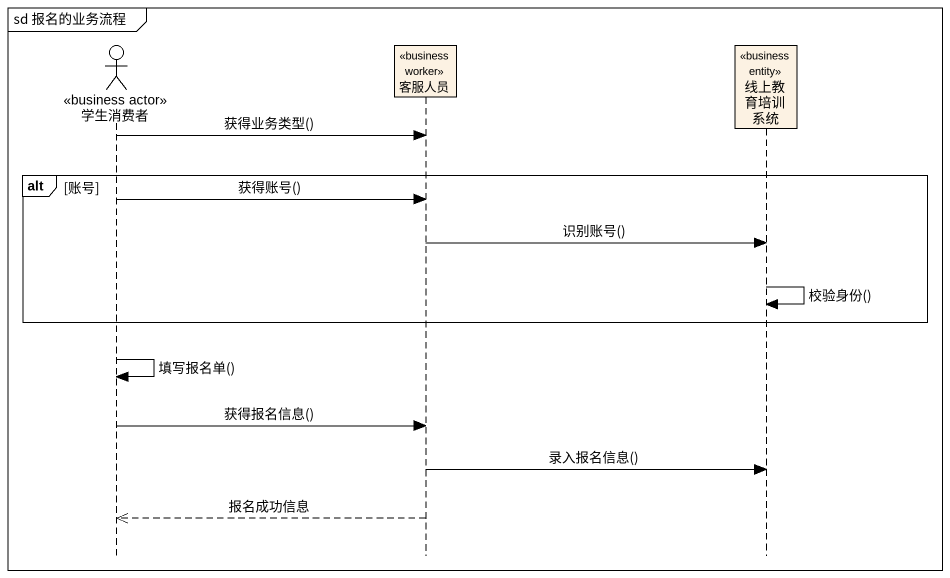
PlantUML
@startuml
mainframe sd 报名的业务流程
hide footbox
actor 学生消费者 <<business actor>>
participant 客服人员 <<business worker>>
participant 线上教育培训系统 <<business entity>>

学生消费者 -> 客服人员 : 获得业务类型()
alt 账号
  学生消费者 -> 客服人员 : 获得账号()
  客服人员 -> 线上教育培训系统 : 识别账号()
  线上教育培训系统 -> 线上教育培训系统 : 校验身份()
end
学生消费者 -> 学生消费者 : 填写报名单()
学生消费者 -> 客服人员 : 获得报名信息()
客服人员 -> 线上教育培训系统 : 录入报名信息()
客服人员 -->> 学生消费者 : 报名成功信息
@enduml
